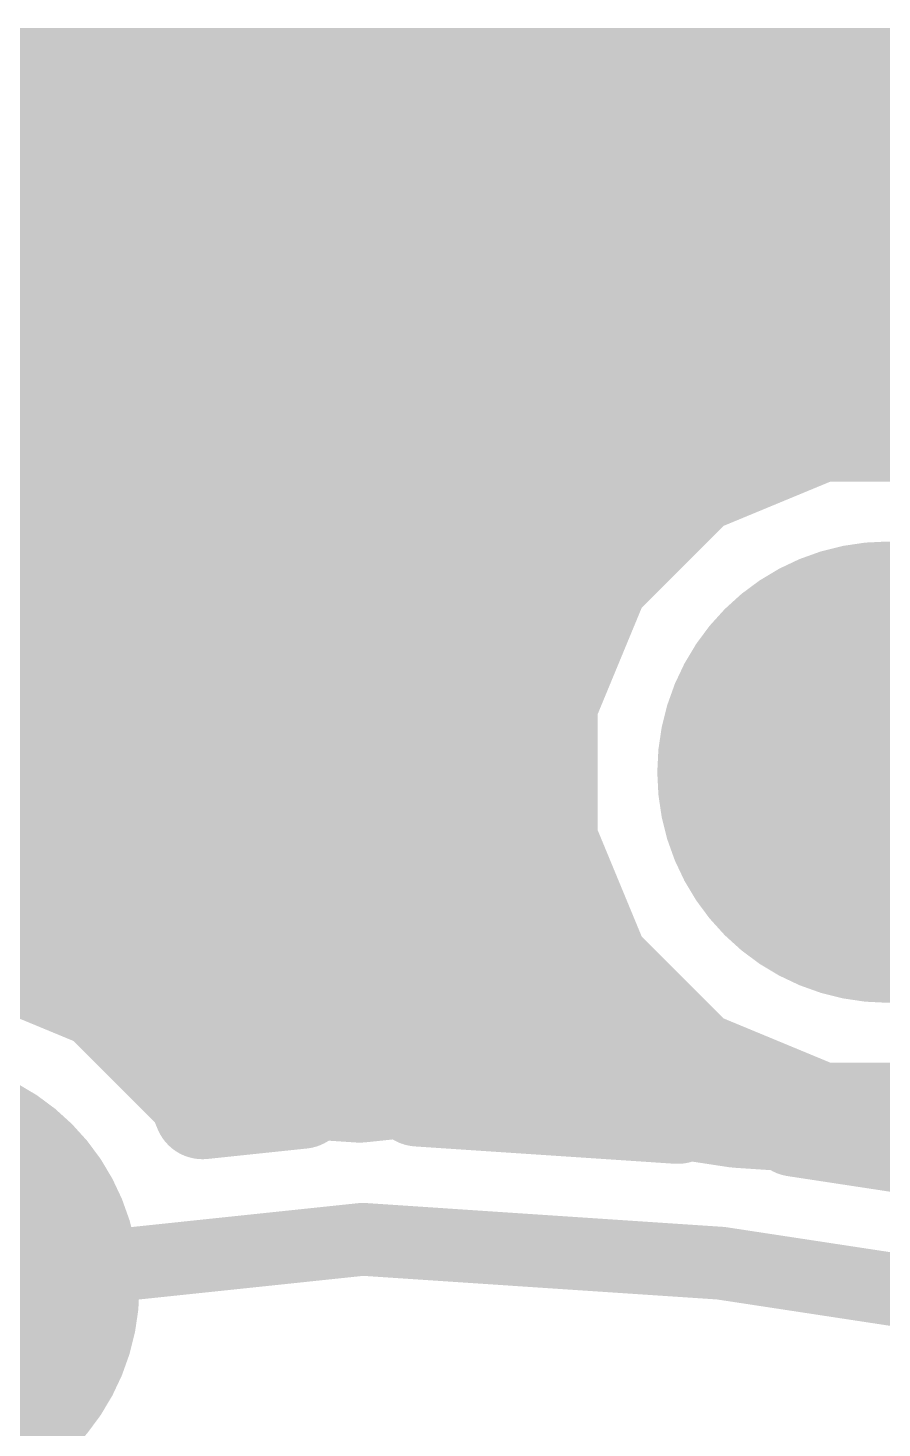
# Model space of a CAD drawing. Extents: x -40.6 to 40.6, y -25.6 to 25.6.
# Drawn here: x -36.2 to -32.63, y 19.71 to 25.57 of the extents above; entities that cross this region are included whole.
import ezdxf

# ---------------------------------------------------------------- set-up
doc = ezdxf.new("R2010")
doc.units = 0
doc.layers.add('1', color=22, linetype='CONTINUOUS')
doc.layers.add('18', color=82, linetype='CONTINUOUS')

# ---------------------------------------------------------------- blocks, each defined once
blk = doc.blocks.new('ROUNDV')
at = {"const_width": 0.5}
blk.add_lwpolyline([(0, -0.25, 1), (0, 0.25, 1), (0, -0.25)], format="xyb", dxfattribs=at)

msp = doc.modelspace()

# ---------------------------------------------------------------- linework, layer by layer
at = {"layer": '1'}
for points, const_width in [([(-38.5318, 25.3659), (-31.2906, 25.3659)], 0.4064), ([(-38.9094, 25.1968), (-31.2291, 25.1968)], 0.4064), ([(-37.7338, 24.7904), (-31.0811, 24.7904)], 0.4064), ([(-37.2705, 24.384), (-30.8418, 24.384)], 0.4064), ([(-37.084, 23.9776), (-30.5008, 23.9776)], 0.4064), ([(-32.8831, 23.8734), (-33.4045, 23.6575)], 0.4064), ([(-32.3189, 23.8734), (-32.8831, 23.8734)], 0.4064), ([(-33.4045, 23.6575), (-33.8035, 23.2585)], 0.4064), ([(-37.0288, 23.5712), (-33.4907, 23.5712)], 0.4064), ([(-33.8035, 23.2585), (-34.0194, 22.7371)], 0.4064), ([(-37.1251, 23.1648), (-33.8422, 23.1648)], 0.4064), ([(-37.3976, 22.7584), (-34.0106, 22.7584)], 0.4064), ([(-34.0194, 22.7371), (-34.0194, 22.1729)], 0.4064), ([(-32.601, 22.455), (-28.2702, 20.955)], 0.3048), ([(-40.3519, 22.352), (-34.0194, 22.352)], 0.4064), ([(-34.0194, 22.1729), (-33.8035, 21.6515)], 0.4064), ([(-40.3519, 21.9456), (-33.9253, 21.9456)], 0.4064), ([(-35.8965, 21.5025), (-36.4179, 21.7184)], 0.4064), ([(-33.8035, 21.6515), (-33.4045, 21.2525)], 0.4064), ([(-35.9852, 21.5392), (-33.6911, 21.5392)], 0.4064), ([(-35.4975, 21.1035), (-35.8965, 21.5025)], 0.4064), ([(-33.4045, 21.2525), (-32.8831, 21.0366)], 0.4064), ([(-35.5269, 21.1328), (-33.1154, 21.1328)], 0.4064), ([(-34.6139, 21.1285), (-34.8116, 21.1077)], 0.4064), ([(-34.5682, 21.0915), (-34.6139, 21.1285)], 0.4064), ([(-35.4706, 21.0384), (-35.4975, 21.1035)], 0.4064), ([(-35.0543, 21.0822), (-35.4706, 21.0384)], 0.4064), ([(-35.01, 21.1209), (-35.0543, 21.0822)], 0.4064), ([(-34.8116, 21.1077), (-35.01, 21.1209)], 0.4064), ([(-33.4806, 21.019), (-34.5682, 21.0915)], 0.4064), ([(-33.4569, 21.0364), (-33.4806, 21.019)], 0.4064), ([(-33.2342, 21.0025), (-33.4569, 21.0364)], 0.4064), ([(-32.8831, 21.0366), (-32.3189, 21.0366)], 0.4064), ([(-33.0094, 20.9876), (-33.2342, 21.0025)], 0.4064), ([(-32.99, 20.9654), (-33.0094, 20.9876)], 0.4064), ([(-28.6199, 20.3004), (-32.99, 20.9654)], 0.4064), ([(-36.7, 20.3), (-34.8, 20.5)], 0.3048), ([(-34.8, 20.5), (-33.3, 20.4)], 0.3048), ([(-33.3, 20.4), (-28.7, 19.7)], 0.3048)]:
    msp.add_lwpolyline(points, dxfattribs=dict(at, const_width=const_width))
for points, const_width in [([(-32.8831, 23.975, 1), (-32.8831, 23.7718)], 0.2032), ([(-32.8443, 23.7795, 1), (-32.922, 23.9673)], 0.2032), ([(-33.4433, 23.7513, 1), (-33.3656, 23.5636)], 0.2032), ([(-33.3326, 23.5856, 1), (-33.4763, 23.7293)], 0.2032), ([(-33.4907, 23.4696, 1), (-33.4907, 23.6728)], 0.2032), ([(-33.7096, 23.2196, 1), (-33.8973, 23.2973)], 0.2032), ([(-33.8753, 23.3303, 1), (-33.7316, 23.1866)], 0.2032), ([(-33.8422, 23.0632, 1), (-33.8422, 23.2664)], 0.2032), ([(-33.9178, 22.7371, 1), (-34.121, 22.7371)], 0.2032), ([(-34.0106, 22.6568, 1), (-34.0106, 22.86)], 0.2032), ([(-34.1133, 22.776, 1), (-33.9255, 22.6983)], 0.2032), ([(-32.5761, 22.527, 1), (-32.6259, 22.383)], 0.1524), ([(-34.0194, 22.2504, 1), (-34.0194, 22.4536)], 0.2032), ([(-33.9255, 22.2117, 1), (-34.1133, 22.134)], 0.2032), ([(-34.121, 22.1729, 1), (-33.9178, 22.1729)], 0.2032), ([(-33.9253, 21.844, 1), (-33.9253, 22.0472)], 0.2032), ([(-33.7316, 21.7234, 1), (-33.8753, 21.5797)], 0.2032), ([(-35.9852, 21.6408, 1), (-35.9852, 21.4376)], 0.2032), ([(-33.8973, 21.6127, 1), (-33.7096, 21.6904)], 0.2032), ([(-33.6911, 21.4376, 1), (-33.6911, 21.6408)], 0.2032), ([(-35.8247, 21.5743, 1), (-35.9684, 21.4306)], 0.2032), ([(-35.9354, 21.4086, 1), (-35.8577, 21.5963)], 0.2032), ([(-33.3656, 21.3464, 1), (-33.4433, 21.1587)], 0.2032), ([(-33.4763, 21.1807, 1), (-33.3326, 21.3244)], 0.2032), ([(-35.5269, 21.2344, 1), (-35.5269, 21.0312)], 0.2032), ([(-34.55, 21.2075, 1), (-34.6779, 21.0496)], 0.2032), ([(-34.6033, 21.0275, 1), (-34.6246, 21.2296)], 0.2032), ([(-33.1154, 21.0312, 1), (-33.1154, 21.2344)], 0.2032), ([(-35.4037, 21.1423, 1), (-35.5914, 21.0646)], 0.2032), ([(-35.5694, 21.0316, 1), (-35.4257, 21.1753)], 0.2032), ([(-35.0032, 21.2223, 1), (-35.0168, 21.0196)], 0.2032), ([(-34.9431, 21.0445, 1), (-35.0769, 21.1974)], 0.2032), ([(-35.0437, 20.9811, 1), (-35.0649, 21.1832)], 0.2032), ([(-34.8223, 21.2088, 1), (-34.801, 21.0067)], 0.2032), ([(-34.8184, 21.0063, 1), (-34.8049, 21.2091)], 0.2032), ([(-34.5614, 21.1929, 1), (-34.5749, 20.9901)], 0.2032), ([(-34.6321, 21.0125, 1), (-34.5042, 21.1705)], 0.2032), ([(-35.4812, 21.1394, 1), (-35.4599, 20.9373)], 0.2032), ([(-35.1212, 21.1586, 1), (-34.9874, 21.0057)], 0.2032), ([(-33.4416, 21.1369, 1), (-33.4722, 20.936)], 0.2032), ([(-33.3967, 20.9546, 1), (-33.5171, 21.1183)], 0.2032), ([(-33.4874, 20.9176, 1), (-33.4739, 21.1204)], 0.2032), ([(-32.8831, 21.1382, 1), (-32.8831, 20.935)], 0.2032), ([(-32.922, 20.9427, 1), (-32.8443, 21.1305)], 0.2032), ([(-35.5644, 20.9995, 1), (-35.3767, 21.0772)], 0.2032), ([(-33.5408, 21.1008, 1), (-33.4204, 20.9372)], 0.2032), ([(-33.2274, 21.1039, 1), (-33.2409, 20.9012)], 0.2032), ([(-33.2494, 20.9021, 1), (-33.2189, 21.103)], 0.2032), ([(-32.933, 21.0545, 1), (-33.0859, 20.9207)], 0.2032), ([(-32.9747, 21.0658, 1), (-33.0053, 20.865)], 0.2032), ([(-33.0162, 20.8862, 1), (-33.0027, 21.0889)], 0.2032), ([(-33.0665, 20.8985, 1), (-32.9136, 21.0323)], 0.2032), ([(-34.7949, 20.576, 1), (-34.8051, 20.424)], 0.1524), ([(-34.792, 20.4242, 1), (-34.808, 20.5758)], 0.1524), ([(-33.2885, 20.4753, 1), (-33.3115, 20.3247)], 0.1524), ([(-33.3051, 20.324, 1), (-33.2949, 20.476)], 0.1524)]:
    msp.add_lwpolyline(points, format="xyb", dxfattribs=dict(at, const_width=const_width))

# ---------------------------------------------------------------- block references
at = {"layer": '18', "xscale": 1.9304, "yscale": 1.9304}
for p in [(-32.601, 22.455), (-36.7, 20.3)]:
    msp.add_blockref('ROUNDV', p, dxfattribs=at)

doc.saveas('drawing.dxf')
